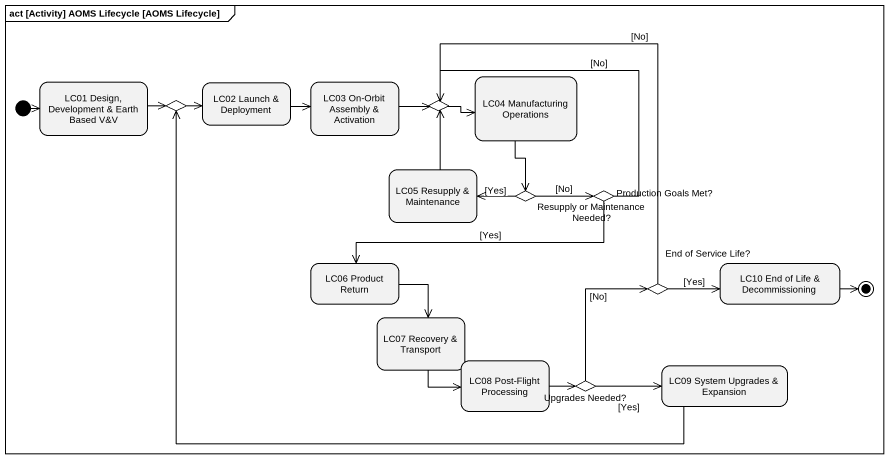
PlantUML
@startuml
mainframe act [Activity] AOMS Lifecycle [AOMS Lifecycle]
hide empty description
state "LC01 Design, Development & Earth Based V&V" as LC01_Design_Development
state choice1 <<choice>>
state "LC02 Launch & Deployment" as LC02_Launch_Deployment
state "LC03 On-Orbit Assembly & Activation" as LC03_On_Orbit_Assembly
state choice2 <<choice>>
state "LC04 Manufacturing Operations" as LC04_Manufacturing
state "LC05 Resupply & Maintenance" as LC05_Resupply_Maintenance
state "Resupply or Maintenance Needed?" as Resupply_or_Maintenance <<choice>>
state "Production Goals Met?" as Production_Goals_Met <<choice>>
state "LC06 Product Return" as LC06_Product_Return
state "End of Service Life?" as End_of_Service_Life <<choice>>
state "LC10 End of Life & Decommissioning" as LC10_End_of_Life
state "LC07 Recovery & Transport" as LC07_Recovery_Transport
state "LC08 Post-Flight Processing" as LC08_Post_Flight_Processing
state "LC09 System Upgrades & Expansion" as LC09_System_Upgrades
state "Upgrades Needed?" as Upgrades_Needed <<choice>>
[*] -right-> LC01_Design_Development
LC01_Design_Development -right-> choice1
choice1 -right-> LC02_Launch_Deployment
LC02_Launch_Deployment -right-> LC03_On_Orbit_Assembly
LC03_On_Orbit_Assembly -right-> choice2
choice2 -right-> LC04_Manufacturing
LC04_Manufacturing --> Resupply_or_Maintenance
LC05_Resupply_Maintenance -up-> choice2
Resupply_or_Maintenance -left-> LC05_Resupply_Maintenance : [Yes]
Resupply_or_Maintenance -right-> Production_Goals_Met : [No]
Production_Goals_Met -left-> choice2 : [No]
Production_Goals_Met -left-> LC06_Product_Return : [Yes]
LC06_Product_Return --> LC07_Recovery_Transport
End_of_Service_Life -up-> choice2 : [No]
End_of_Service_Life -right-> LC10_End_of_Life : [Yes]
LC07_Recovery_Transport -right-> LC08_Post_Flight_Processing
LC08_Post_Flight_Processing -right-> Upgrades_Needed
LC09_System_Upgrades -left-> choice1
Upgrades_Needed -up-> End_of_Service_Life : [No]
Upgrades_Needed -right-> LC09_System_Upgrades : [Yes]
LC10_End_of_Life -right-> [*]
@enduml
